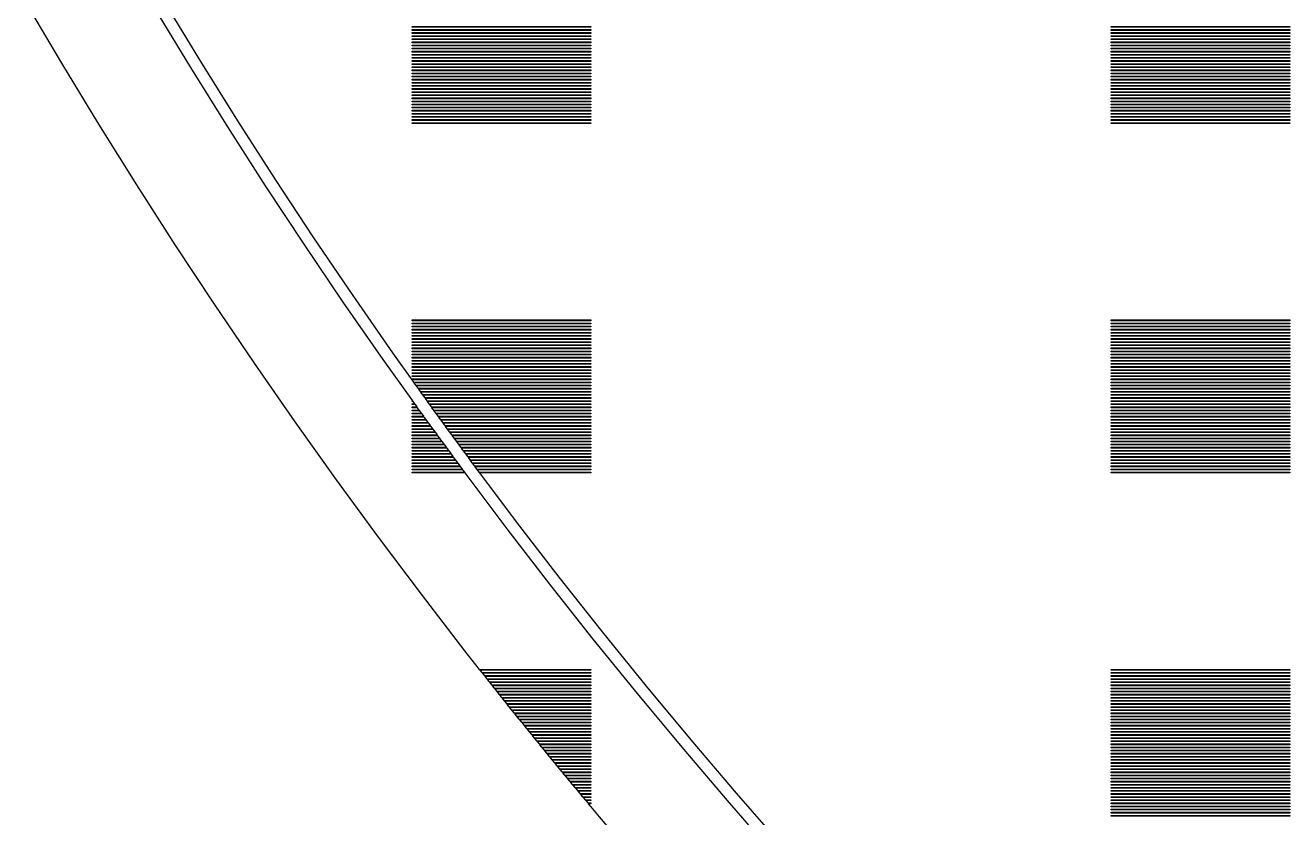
# Model space of a CAD drawing. Extents: x 40 to 187, y -3 to 150.
# Drawn here: x 44.35 to 61, y 24.36 to 34.8 of the extents above; entities that cross this region are included whole.
import ezdxf

# ---------------------------------------------------------------- set-up
doc = ezdxf.new("R2010")
doc.units = 0

msp = doc.modelspace()

# ---------------------------------------------------------------- linework, layer by layer
for p, q in [((44.3469, 35.1065), (44.8246, 34.2983)), ((46.5253, 34.2436), (46.0468, 35.0309)), ((46.1755, 35.108), (46.653, 34.3223)), ((49.4427, 34.7735), (49.4427, 34.7837)), ((49.4427, 34.7837), (51.7947, 34.7837)), ((51.7947, 34.7735), (49.4427, 34.7735)), ((49.4427, 34.7326), (49.4427, 34.7428)), ((49.4427, 34.7428), (51.7947, 34.7428)), ((51.7947, 34.7326), (49.4427, 34.7326)), ((49.4427, 34.6917), (49.4427, 34.7019)), ((49.4427, 34.7019), (51.7947, 34.7019)), ((51.7947, 34.6917), (49.4427, 34.6917)), ((49.4427, 34.6508), (49.4427, 34.661)), ((49.4427, 34.661), (51.7947, 34.661)), ((51.7947, 34.6508), (49.4427, 34.6508)), ((51.7947, 34.7837), (51.7947, 34.7735)), ((51.7947, 34.7428), (51.7947, 34.7326)), ((51.7947, 34.7019), (51.7947, 34.6917)), ((51.7947, 34.661), (51.7947, 34.6508)), ((58.6461, 34.7735), (58.6461, 34.7837)), ((58.6461, 34.7837), (60.9981, 34.7837)), ((60.9981, 34.7735), (58.6461, 34.7735)), ((58.6461, 34.7326), (58.6461, 34.7428)), ((58.6461, 34.7428), (60.9981, 34.7428)), ((60.9981, 34.7326), (58.6461, 34.7326)), ((58.6461, 34.6917), (58.6461, 34.7019)), ((58.6461, 34.7019), (60.9981, 34.7019)), ((60.9981, 34.6917), (58.6461, 34.6917)), ((58.6461, 34.6508), (58.6461, 34.661)), ((58.6461, 34.661), (60.9981, 34.661)), ((60.9981, 34.6508), (58.6461, 34.6508)), ((60.9981, 34.7837), (60.9981, 34.7735)), ((60.9981, 34.7428), (60.9981, 34.7326)), ((60.9981, 34.7019), (60.9981, 34.6917)), ((60.9981, 34.661), (60.9981, 34.6508)), ((49.4427, 34.6099), (49.4427, 34.6201)), ((49.4427, 34.6201), (51.7947, 34.6201)), ((51.7947, 34.6099), (49.4427, 34.6099)), ((49.4427, 34.569), (49.4427, 34.5792)), ((49.4427, 34.5792), (51.7947, 34.5792)), ((51.7947, 34.569), (49.4427, 34.569)), ((49.4427, 34.5281), (49.4427, 34.5383)), ((49.4427, 34.5383), (51.7947, 34.5383)), ((51.7947, 34.5281), (49.4427, 34.5281)), ((49.4427, 34.4872), (49.4427, 34.4974)), ((49.4427, 34.4974), (51.7947, 34.4974)), ((51.7947, 34.4872), (49.4427, 34.4872)), ((51.7947, 34.6201), (51.7947, 34.6099)), ((51.7947, 34.5792), (51.7947, 34.569)), ((51.7947, 34.5383), (51.7947, 34.5281)), ((51.7947, 34.4974), (51.7947, 34.4872)), ((58.6461, 34.6099), (58.6461, 34.6201)), ((58.6461, 34.6201), (60.9981, 34.6201)), ((60.9981, 34.6099), (58.6461, 34.6099)), ((58.6461, 34.569), (58.6461, 34.5792)), ((58.6461, 34.5792), (60.9981, 34.5792)), ((60.9981, 34.569), (58.6461, 34.569)), ((58.6461, 34.5281), (58.6461, 34.5383)), ((58.6461, 34.5383), (60.9981, 34.5383)), ((60.9981, 34.5281), (58.6461, 34.5281)), ((58.6461, 34.4872), (58.6461, 34.4974)), ((58.6461, 34.4974), (60.9981, 34.4974)), ((60.9981, 34.4872), (58.6461, 34.4872)), ((60.9981, 34.6201), (60.9981, 34.6099)), ((60.9981, 34.5792), (60.9981, 34.569)), ((60.9981, 34.5383), (60.9981, 34.5281)), ((60.9981, 34.4974), (60.9981, 34.4872)), ((46.653, 34.3223), (47.1402, 33.5425)), ((49.4427, 34.4463), (49.4427, 34.4565)), ((49.4427, 34.4565), (51.7947, 34.4565)), ((51.7947, 34.4463), (49.4427, 34.4463)), ((49.4427, 34.4054), (49.4427, 34.4156)), ((49.4427, 34.4156), (51.7947, 34.4156)), ((51.7947, 34.4054), (49.4427, 34.4054)), ((49.4427, 34.3645), (49.4427, 34.3747)), ((49.4427, 34.3747), (51.7947, 34.3747)), ((51.7947, 34.3645), (49.4427, 34.3645)), ((49.4427, 34.3236), (49.4427, 34.3338)), ((49.4427, 34.3338), (51.7947, 34.3338)), ((51.7947, 34.3236), (49.4427, 34.3236)), ((51.7947, 34.4565), (51.7947, 34.4463)), ((51.7947, 34.4156), (51.7947, 34.4054)), ((51.7947, 34.3747), (51.7947, 34.3645)), ((51.7947, 34.3338), (51.7947, 34.3236)), ((58.6461, 34.4463), (58.6461, 34.4565)), ((58.6461, 34.4565), (60.9981, 34.4565)), ((60.9981, 34.4463), (58.6461, 34.4463)), ((58.6461, 34.4054), (58.6461, 34.4156)), ((58.6461, 34.4156), (60.9981, 34.4156)), ((60.9981, 34.4054), (58.6461, 34.4054)), ((58.6461, 34.3645), (58.6461, 34.3747)), ((58.6461, 34.3747), (60.9981, 34.3747)), ((60.9981, 34.3645), (58.6461, 34.3645)), ((58.6461, 34.3236), (58.6461, 34.3338)), ((58.6461, 34.3338), (60.9981, 34.3338)), ((60.9981, 34.3236), (58.6461, 34.3236)), ((60.9981, 34.4565), (60.9981, 34.4463)), ((60.9981, 34.4156), (60.9981, 34.4054)), ((60.9981, 34.3747), (60.9981, 34.3645)), ((60.9981, 34.3338), (60.9981, 34.3236)), ((44.8246, 34.2983), (45.3121, 33.4961)), ((47.0134, 33.4622), (46.5253, 34.2436)), ((49.4427, 34.2827), (49.4427, 34.2929)), ((49.4427, 34.2929), (51.7947, 34.2929)), ((51.7947, 34.2827), (49.4427, 34.2827)), ((49.4427, 34.2418), (49.4427, 34.252)), ((49.4427, 34.252), (51.7947, 34.252)), ((51.7947, 34.2418), (49.4427, 34.2418)), ((49.4427, 34.2009), (49.4427, 34.2111)), ((49.4427, 34.2111), (51.7947, 34.2111)), ((51.7947, 34.2009), (49.4427, 34.2009)), ((49.4427, 34.16), (49.4427, 34.1702)), ((49.4427, 34.1702), (51.7947, 34.1702)), ((51.7947, 34.16), (49.4427, 34.16)), ((51.7947, 34.2929), (51.7947, 34.2827)), ((51.7947, 34.252), (51.7947, 34.2418)), ((51.7947, 34.2111), (51.7947, 34.2009)), ((51.7947, 34.1702), (51.7947, 34.16)), ((58.6461, 34.2827), (58.6461, 34.2929)), ((58.6461, 34.2929), (60.9981, 34.2929)), ((60.9981, 34.2827), (58.6461, 34.2827)), ((58.6461, 34.2418), (58.6461, 34.252)), ((58.6461, 34.252), (60.9981, 34.252)), ((60.9981, 34.2418), (58.6461, 34.2418)), ((58.6461, 34.2009), (58.6461, 34.2111)), ((58.6461, 34.2111), (60.9981, 34.2111)), ((60.9981, 34.2009), (58.6461, 34.2009)), ((58.6461, 34.16), (58.6461, 34.1702)), ((58.6461, 34.1702), (60.9981, 34.1702)), ((60.9981, 34.16), (58.6461, 34.16)), ((60.9981, 34.2929), (60.9981, 34.2827)), ((60.9981, 34.252), (60.9981, 34.2418)), ((60.9981, 34.2111), (60.9981, 34.2009)), ((60.9981, 34.1702), (60.9981, 34.16)), ((49.4427, 34.119), (49.4427, 34.1293)), ((49.4427, 34.1293), (51.7947, 34.1293)), ((51.7947, 34.119), (49.4427, 34.119)), ((49.4427, 34.0782), (49.4427, 34.0884)), ((49.4427, 34.0884), (51.7947, 34.0884)), ((51.7947, 34.0782), (49.4427, 34.0782)), ((49.4427, 34.0372), (49.4427, 34.0475)), ((49.4427, 34.0475), (51.7947, 34.0475)), ((51.7947, 34.0372), (49.4427, 34.0372)), ((49.4427, 33.9963), (49.4427, 34.0066)), ((49.4427, 34.0066), (51.7947, 34.0066)), ((51.7947, 33.9963), (49.4427, 33.9963)), ((51.7947, 34.1293), (51.7947, 34.119)), ((51.7947, 34.0884), (51.7947, 34.0782)), ((51.7947, 34.0475), (51.7947, 34.0372)), ((51.7947, 34.0066), (51.7947, 33.9963)), ((58.6461, 34.119), (58.6461, 34.1293)), ((58.6461, 34.1293), (60.9981, 34.1293)), ((60.9981, 34.119), (58.6461, 34.119)), ((58.6461, 34.0782), (58.6461, 34.0884)), ((58.6461, 34.0884), (60.9981, 34.0884)), ((60.9981, 34.0782), (58.6461, 34.0782)), ((58.6461, 34.0372), (58.6461, 34.0475)), ((58.6461, 34.0475), (60.9981, 34.0475)), ((60.9981, 34.0372), (58.6461, 34.0372)), ((58.6461, 33.9963), (58.6461, 34.0066)), ((58.6461, 34.0066), (60.9981, 34.0066)), ((60.9981, 33.9963), (58.6461, 33.9963)), ((60.9981, 34.1293), (60.9981, 34.119)), ((60.9981, 34.0884), (60.9981, 34.0782)), ((60.9981, 34.0475), (60.9981, 34.0372)), ((60.9981, 34.0066), (60.9981, 33.9963)), ((49.4427, 33.9554), (49.4427, 33.9657)), ((49.4427, 33.9657), (51.7947, 33.9657)), ((51.7947, 33.9554), (49.4427, 33.9554)), ((49.4427, 33.9145), (49.4427, 33.9247)), ((49.4427, 33.9247), (51.7947, 33.9247)), ((51.7947, 33.9145), (49.4427, 33.9145)), ((49.4427, 33.8736), (49.4427, 33.8839)), ((49.4427, 33.8839), (51.7947, 33.8839)), ((51.7947, 33.8736), (49.4427, 33.8736)), ((49.4427, 33.8327), (49.4427, 33.8429)), ((49.4427, 33.8429), (51.7947, 33.8429)), ((51.7947, 33.8327), (49.4427, 33.8327)), ((49.4427, 33.7918), (49.4427, 33.802)), ((49.4427, 33.802), (51.7947, 33.802)), ((51.7947, 33.9657), (51.7947, 33.9554)), ((51.7947, 33.9247), (51.7947, 33.9145)), ((51.7947, 33.8839), (51.7947, 33.8736)), ((51.7947, 33.8429), (51.7947, 33.8327)), ((51.7947, 33.802), (51.7947, 33.7918)), ((58.6461, 33.9554), (58.6461, 33.9657)), ((58.6461, 33.9657), (60.9981, 33.9657)), ((60.9981, 33.9554), (58.6461, 33.9554)), ((58.6461, 33.9145), (58.6461, 33.9247)), ((58.6461, 33.9247), (60.9981, 33.9247)), ((60.9981, 33.9145), (58.6461, 33.9145)), ((58.6461, 33.8736), (58.6461, 33.8839)), ((58.6461, 33.8839), (60.9981, 33.8839)), ((60.9981, 33.8736), (58.6461, 33.8736)), ((58.6461, 33.8327), (58.6461, 33.8429)), ((58.6461, 33.8429), (60.9981, 33.8429)), ((60.9981, 33.8327), (58.6461, 33.8327)), ((58.6461, 33.7918), (58.6461, 33.802)), ((58.6461, 33.802), (60.9981, 33.802)), ((60.9981, 33.9657), (60.9981, 33.9554)), ((60.9981, 33.9247), (60.9981, 33.9145)), ((60.9981, 33.8839), (60.9981, 33.8736)), ((60.9981, 33.8429), (60.9981, 33.8327)), ((60.9981, 33.802), (60.9981, 33.7918)), ((51.7947, 33.7918), (49.4427, 33.7918)), ((49.4427, 33.7509), (49.4427, 33.7611)), ((49.4427, 33.7611), (51.7947, 33.7611)), ((51.7947, 33.7509), (49.4427, 33.7509)), ((49.4427, 33.71), (49.4427, 33.7202)), ((49.4427, 33.7202), (51.7947, 33.7202)), ((51.7947, 33.71), (49.4427, 33.71)), ((49.4427, 33.6691), (49.4427, 33.6793)), ((49.4427, 33.6793), (51.7947, 33.6793)), ((51.7947, 33.6691), (49.4427, 33.6691)), ((49.4427, 33.6282), (49.4427, 33.6384)), ((49.4427, 33.6384), (51.7947, 33.6384)), ((51.7947, 33.7611), (51.7947, 33.7509)), ((51.7947, 33.7202), (51.7947, 33.71)), ((51.7947, 33.6793), (51.7947, 33.6691)), ((51.7947, 33.6384), (51.7947, 33.6282)), ((60.9981, 33.7918), (58.6461, 33.7918)), ((58.6461, 33.7509), (58.6461, 33.7611)), ((58.6461, 33.7611), (60.9981, 33.7611)), ((60.9981, 33.7509), (58.6461, 33.7509)), ((58.6461, 33.71), (58.6461, 33.7202)), ((58.6461, 33.7202), (60.9981, 33.7202)), ((60.9981, 33.71), (58.6461, 33.71)), ((58.6461, 33.6691), (58.6461, 33.6793)), ((58.6461, 33.6793), (60.9981, 33.6793)), ((60.9981, 33.6691), (58.6461, 33.6691)), ((58.6461, 33.6282), (58.6461, 33.6384)), ((58.6461, 33.6384), (60.9981, 33.6384)), ((60.9981, 33.7611), (60.9981, 33.7509)), ((60.9981, 33.7202), (60.9981, 33.71)), ((60.9981, 33.6793), (60.9981, 33.6691)), ((60.9981, 33.6384), (60.9981, 33.6282)), ((45.3121, 33.4961), (45.8095, 32.6999)), ((47.1402, 33.5425), (47.6368, 32.7687)), ((51.7947, 33.6282), (49.4427, 33.6282)), ((49.4427, 33.5873), (49.4427, 33.5975)), ((49.4427, 33.5975), (51.7947, 33.5975)), ((51.7947, 33.5873), (49.4427, 33.5873)), ((49.4427, 33.5464), (49.4427, 33.5566)), ((49.4427, 33.5566), (51.7947, 33.5566)), ((51.7947, 33.5464), (49.4427, 33.5464)), ((49.4427, 33.5055), (49.4427, 33.5157)), ((49.4427, 33.5157), (51.7947, 33.5157)), ((51.7947, 33.5055), (49.4427, 33.5055)), ((51.7947, 33.5975), (51.7947, 33.5873)), ((51.7947, 33.5566), (51.7947, 33.5464)), ((51.7947, 33.5157), (51.7947, 33.5055)), ((60.9981, 33.6282), (58.6461, 33.6282)), ((58.6461, 33.5873), (58.6461, 33.5975)), ((58.6461, 33.5975), (60.9981, 33.5975)), ((60.9981, 33.5873), (58.6461, 33.5873)), ((58.6461, 33.5464), (58.6461, 33.5566)), ((58.6461, 33.5566), (60.9981, 33.5566)), ((60.9981, 33.5464), (58.6461, 33.5464)), ((58.6461, 33.5055), (58.6461, 33.5157)), ((58.6461, 33.5157), (60.9981, 33.5157)), ((60.9981, 33.5055), (58.6461, 33.5055)), ((60.9981, 33.5975), (60.9981, 33.5873)), ((60.9981, 33.5566), (60.9981, 33.5464)), ((60.9981, 33.5157), (60.9981, 33.5055)), ((47.5111, 32.6869), (47.0134, 33.4622)), ((45.8095, 32.6999), (46.3166, 31.9098)), ((48.0182, 31.9178), (47.5111, 32.6869)), ((47.6368, 32.7687), (48.1429, 32.0011)), ((48.1429, 32.0011), (48.6584, 31.2397)), ((46.3166, 31.9098), (46.8334, 31.1261)), ((48.5348, 31.1549), (48.0182, 31.9178)), ((49.0606, 30.3984), (48.5348, 31.1549)), ((48.6584, 31.2397), (49.1833, 30.4848)), ((46.8334, 31.1261), (47.3597, 30.3487)), ((49.4427, 30.9081), (49.4427, 30.9183)), ((49.4427, 30.9183), (51.7947, 30.9183)), ((51.7947, 30.9081), (49.4427, 30.9081)), ((49.4427, 30.8672), (49.4427, 30.8774)), ((49.4427, 30.8774), (51.7947, 30.8774)), ((51.7947, 30.8672), (49.4427, 30.8672)), ((49.4427, 30.8263), (49.4427, 30.8365)), ((49.4427, 30.8365), (51.7947, 30.8365)), ((51.7947, 30.8263), (49.4427, 30.8263)), ((51.7947, 30.9183), (51.7947, 30.9081)), ((51.7947, 30.8774), (51.7947, 30.8672)), ((51.7947, 30.8365), (51.7947, 30.8263)), ((58.6461, 30.9081), (58.6461, 30.9183)), ((58.6461, 30.9183), (60.9981, 30.9183)), ((60.9981, 30.9081), (58.6461, 30.9081)), ((58.6461, 30.8672), (58.6461, 30.8774)), ((58.6461, 30.8774), (60.9981, 30.8774)), ((60.9981, 30.8672), (58.6461, 30.8672)), ((58.6461, 30.8263), (58.6461, 30.8365)), ((58.6461, 30.8365), (60.9981, 30.8365)), ((60.9981, 30.8263), (58.6461, 30.8263)), ((60.9981, 30.9183), (60.9981, 30.9081)), ((60.9981, 30.8774), (60.9981, 30.8672)), ((60.9981, 30.8365), (60.9981, 30.8263)), ((49.4427, 30.7854), (49.4427, 30.7956)), ((49.4427, 30.7956), (51.7947, 30.7956)), ((51.7947, 30.7854), (49.4427, 30.7854)), ((49.4427, 30.7444), (49.4427, 30.7547)), ((49.4427, 30.7547), (51.7947, 30.7547)), ((51.7947, 30.7444), (49.4427, 30.7444)), ((49.4427, 30.7036), (49.4427, 30.7138)), ((49.4427, 30.7138), (51.7947, 30.7138)), ((51.7947, 30.7036), (49.4427, 30.7036)), ((49.4427, 30.6626), (49.4427, 30.6729)), ((49.4427, 30.6729), (51.7947, 30.6729)), ((51.7947, 30.6626), (49.4427, 30.6626)), ((51.7947, 30.7956), (51.7947, 30.7854)), ((51.7947, 30.7547), (51.7947, 30.7444)), ((51.7947, 30.7138), (51.7947, 30.7036)), ((51.7947, 30.6729), (51.7947, 30.6626)), ((58.6461, 30.7854), (58.6461, 30.7956)), ((58.6461, 30.7956), (60.9981, 30.7956)), ((60.9981, 30.7854), (58.6461, 30.7854)), ((58.6461, 30.7444), (58.6461, 30.7547)), ((58.6461, 30.7547), (60.9981, 30.7547)), ((60.9981, 30.7444), (58.6461, 30.7444)), ((58.6461, 30.7036), (58.6461, 30.7138)), ((58.6461, 30.7138), (60.9981, 30.7138)), ((60.9981, 30.7036), (58.6461, 30.7036)), ((58.6461, 30.6626), (58.6461, 30.6729)), ((58.6461, 30.6729), (60.9981, 30.6729)), ((60.9981, 30.6626), (58.6461, 30.6626)), ((60.9981, 30.7956), (60.9981, 30.7854)), ((60.9981, 30.7547), (60.9981, 30.7444)), ((60.9981, 30.7138), (60.9981, 30.7036)), ((60.9981, 30.6729), (60.9981, 30.6626)), ((49.1833, 30.4848), (49.4576, 30.1002)), ((49.4427, 30.6217), (49.4427, 30.632)), ((49.4427, 30.632), (51.7947, 30.632)), ((51.7947, 30.6217), (49.4427, 30.6217)), ((49.4427, 30.5808), (49.4427, 30.5911)), ((49.4427, 30.5911), (51.7947, 30.5911)), ((51.7947, 30.5808), (49.4427, 30.5808)), ((49.4427, 30.5399), (49.4427, 30.5502)), ((49.4427, 30.5502), (51.7947, 30.5502)), ((51.7947, 30.5399), (49.4427, 30.5399)), ((49.4427, 30.499), (49.4427, 30.5093)), ((49.4427, 30.5093), (51.7947, 30.5093)), ((51.7947, 30.499), (49.4427, 30.499)), ((51.7947, 30.632), (51.7947, 30.6217)), ((51.7947, 30.5911), (51.7947, 30.5808)), ((51.7947, 30.5502), (51.7947, 30.5399)), ((51.7947, 30.5093), (51.7947, 30.499)), ((58.6461, 30.6217), (58.6461, 30.632)), ((58.6461, 30.632), (60.9981, 30.632)), ((60.9981, 30.6217), (58.6461, 30.6217)), ((58.6461, 30.5808), (58.6461, 30.5911)), ((58.6461, 30.5911), (60.9981, 30.5911)), ((60.9981, 30.5808), (58.6461, 30.5808)), ((58.6461, 30.5399), (58.6461, 30.5502)), ((58.6461, 30.5502), (60.9981, 30.5502)), ((60.9981, 30.5399), (58.6461, 30.5399)), ((58.6461, 30.499), (58.6461, 30.5093)), ((58.6461, 30.5093), (60.9981, 30.5093)), ((60.9981, 30.499), (58.6461, 30.499)), ((60.9981, 30.632), (60.9981, 30.6217)), ((60.9981, 30.5911), (60.9981, 30.5808)), ((60.9981, 30.5502), (60.9981, 30.5399)), ((60.9981, 30.5093), (60.9981, 30.499)), ((47.3597, 30.3487), (47.8956, 29.5779)), ((49.4485, 29.8548), (49.0606, 30.3984)), ((49.4427, 30.4581), (49.4427, 30.4684)), ((49.4427, 30.4684), (51.7947, 30.4684)), ((51.7947, 30.4581), (49.4427, 30.4581)), ((49.4427, 30.4172), (49.4427, 30.4274)), ((49.4427, 30.4274), (51.7947, 30.4274)), ((51.7947, 30.4172), (49.4427, 30.4172)), ((49.4427, 30.3763), (49.4427, 30.3866)), ((49.4427, 30.3866), (51.7947, 30.3866)), ((51.7947, 30.3763), (49.4427, 30.3763)), ((49.4427, 30.3354), (49.4427, 30.3456)), ((49.4427, 30.3456), (51.7947, 30.3456)), ((51.7947, 30.3354), (49.4427, 30.3354)), ((51.7947, 30.4684), (51.7947, 30.4581)), ((51.7947, 30.4274), (51.7947, 30.4172)), ((51.7947, 30.3866), (51.7947, 30.3763)), ((51.7947, 30.3456), (51.7947, 30.3354)), ((58.6461, 30.4581), (58.6461, 30.4684)), ((58.6461, 30.4684), (60.9981, 30.4684)), ((60.9981, 30.4581), (58.6461, 30.4581)), ((58.6461, 30.4172), (58.6461, 30.4274)), ((58.6461, 30.4274), (60.9981, 30.4274)), ((60.9981, 30.4172), (58.6461, 30.4172)), ((58.6461, 30.3763), (58.6461, 30.3866)), ((58.6461, 30.3866), (60.9981, 30.3866)), ((60.9981, 30.3763), (58.6461, 30.3763)), ((58.6461, 30.3354), (58.6461, 30.3456)), ((58.6461, 30.3456), (60.9981, 30.3456)), ((60.9981, 30.3354), (58.6461, 30.3354)), ((60.9981, 30.4684), (60.9981, 30.4581)), ((60.9981, 30.4274), (60.9981, 30.4172)), ((60.9981, 30.3866), (60.9981, 30.3763)), ((60.9981, 30.3456), (60.9981, 30.3354)), ((49.4427, 30.2945), (49.4427, 30.3047)), ((49.4427, 30.3047), (51.7947, 30.3047)), ((51.7947, 30.2945), (49.4427, 30.2945)), ((49.4427, 30.2536), (49.4427, 30.2638)), ((49.4427, 30.2638), (51.7947, 30.2638)), ((51.7947, 30.2536), (49.4427, 30.2536)), ((49.4427, 30.2127), (49.4427, 30.2229)), ((49.4427, 30.2229), (51.7947, 30.2229)), ((51.7947, 30.2127), (49.4427, 30.2127)), ((49.4427, 30.1718), (49.4427, 30.182)), ((49.4427, 30.182), (51.7947, 30.182)), ((51.7947, 30.1718), (49.4427, 30.1718)), ((49.4427, 30.1309), (49.4427, 30.1411)), ((49.4427, 30.1411), (51.7947, 30.1411)), ((51.7947, 30.3047), (51.7947, 30.2945)), ((51.7947, 30.2638), (51.7947, 30.2536)), ((51.7947, 30.2229), (51.7947, 30.2127)), ((51.7947, 30.182), (51.7947, 30.1718)), ((51.7947, 30.1411), (51.7947, 30.1309)), ((58.6461, 30.2945), (58.6461, 30.3047)), ((58.6461, 30.3047), (60.9981, 30.3047)), ((60.9981, 30.2945), (58.6461, 30.2945)), ((58.6461, 30.2536), (58.6461, 30.2638)), ((58.6461, 30.2638), (60.9981, 30.2638)), ((60.9981, 30.2536), (58.6461, 30.2536)), ((58.6461, 30.2127), (58.6461, 30.2229)), ((58.6461, 30.2229), (60.9981, 30.2229)), ((60.9981, 30.2127), (58.6461, 30.2127)), ((58.6461, 30.1718), (58.6461, 30.182)), ((58.6461, 30.182), (60.9981, 30.182)), ((60.9981, 30.1718), (58.6461, 30.1718)), ((58.6461, 30.1309), (58.6461, 30.1411)), ((58.6461, 30.1411), (60.9981, 30.1411)), ((60.9981, 30.3047), (60.9981, 30.2945)), ((60.9981, 30.2638), (60.9981, 30.2536)), ((60.9981, 30.2229), (60.9981, 30.2127)), ((60.9981, 30.182), (60.9981, 30.1718)), ((60.9981, 30.1411), (60.9981, 30.1309)), ((51.7947, 30.1309), (49.4427, 30.1309)), ((49.4576, 30.1002), (51.7947, 30.1002)), ((51.7947, 30.09), (49.465, 30.09)), ((49.465, 30.09), (49.4868, 30.0593)), ((49.4868, 30.0593), (51.7947, 30.0593)), ((51.7947, 30.0491), (49.4941, 30.0491)), ((49.4941, 30.0491), (49.516, 30.0184)), ((49.516, 30.0184), (51.7947, 30.0184)), ((51.7947, 30.0082), (49.5233, 30.0082)), ((49.5233, 30.0082), (49.5452, 29.9775)), ((49.5452, 29.9775), (51.7947, 29.9775)), ((51.7947, 30.1002), (51.7947, 30.09)), ((51.7947, 30.0593), (51.7947, 30.0491)), ((51.7947, 30.0184), (51.7947, 30.0082)), ((51.7947, 29.9775), (51.7947, 29.9673)), ((60.9981, 30.1309), (58.6461, 30.1309)), ((58.6461, 30.09), (58.6461, 30.1002)), ((58.6461, 30.1002), (60.9981, 30.1002)), ((60.9981, 30.09), (58.6461, 30.09)), ((58.6461, 30.0491), (58.6461, 30.0593)), ((58.6461, 30.0593), (60.9981, 30.0593)), ((60.9981, 30.0491), (58.6461, 30.0491)), ((58.6461, 30.0082), (58.6461, 30.0184)), ((58.6461, 30.0184), (60.9981, 30.0184)), ((60.9981, 30.0082), (58.6461, 30.0082)), ((58.6461, 29.9673), (58.6461, 29.9775)), ((58.6461, 29.9775), (60.9981, 29.9775)), ((60.9981, 30.1002), (60.9981, 30.09)), ((60.9981, 30.0593), (60.9981, 30.0491)), ((60.9981, 30.0184), (60.9981, 30.0082)), ((60.9981, 29.9775), (60.9981, 29.9673)), ((49.4427, 29.8446), (49.4427, 29.8548)), ((49.4427, 29.8548), (49.4485, 29.8548)), ((49.4558, 29.8446), (49.4427, 29.8446)), ((49.4427, 29.8037), (49.4427, 29.8139)), ((49.4427, 29.8139), (49.4777, 29.8139)), ((49.4777, 29.8139), (49.4558, 29.8446)), ((51.7947, 29.9673), (49.5525, 29.9673)), ((49.5525, 29.9673), (49.5744, 29.9366)), ((49.5744, 29.9366), (51.7947, 29.9366)), ((51.7947, 29.9264), (49.5817, 29.9264)), ((49.5817, 29.9264), (49.6036, 29.8957)), ((49.6036, 29.8957), (51.7947, 29.8957)), ((51.7947, 29.8855), (49.6109, 29.8855)), ((49.6109, 29.8855), (49.6327, 29.8548)), ((49.6327, 29.8548), (51.7947, 29.8548)), ((51.7947, 29.8446), (49.64, 29.8446)), ((49.64, 29.8446), (49.6619, 29.8139)), ((49.6619, 29.8139), (51.7947, 29.8139)), ((51.7947, 29.9366), (51.7947, 29.9264)), ((51.7947, 29.8957), (51.7947, 29.8855)), ((51.7947, 29.8548), (51.7947, 29.8446)), ((51.7947, 29.8139), (51.7947, 29.8037)), ((60.9981, 29.9673), (58.6461, 29.9673)), ((58.6461, 29.9264), (58.6461, 29.9366)), ((58.6461, 29.9366), (60.9981, 29.9366)), ((60.9981, 29.9264), (58.6461, 29.9264)), ((58.6461, 29.8855), (58.6461, 29.8957)), ((58.6461, 29.8957), (60.9981, 29.8957)), ((60.9981, 29.8855), (58.6461, 29.8855)), ((58.6461, 29.8446), (58.6461, 29.8548)), ((58.6461, 29.8548), (60.9981, 29.8548)), ((60.9981, 29.8446), (58.6461, 29.8446)), ((58.6461, 29.8037), (58.6461, 29.8139)), ((58.6461, 29.8139), (60.9981, 29.8139)), ((60.9981, 29.9366), (60.9981, 29.9264)), ((60.9981, 29.8957), (60.9981, 29.8855)), ((60.9981, 29.8548), (60.9981, 29.8446)), ((60.9981, 29.8139), (60.9981, 29.8037)), ((49.485, 29.8037), (49.4427, 29.8037)), ((49.4427, 29.7628), (49.4427, 29.773)), ((49.4427, 29.773), (49.5069, 29.773)), ((49.5141, 29.7628), (49.4427, 29.7628)), ((49.4427, 29.7219), (49.4427, 29.7321)), ((49.4427, 29.7321), (49.536, 29.7321)), ((49.5433, 29.7219), (49.4427, 29.7219)), ((49.4427, 29.681), (49.4427, 29.6912)), ((49.4427, 29.6912), (49.5652, 29.6912)), ((49.5725, 29.681), (49.4427, 29.681)), ((49.4427, 29.6401), (49.4427, 29.6503)), ((49.4427, 29.6503), (49.5944, 29.6503)), ((49.6019, 29.6401), (49.4427, 29.6401)), ((49.5069, 29.773), (49.485, 29.8037)), ((49.536, 29.7321), (49.5141, 29.7628)), ((49.5652, 29.6912), (49.5433, 29.7219)), ((49.5944, 29.6503), (49.5725, 29.681)), ((49.6243, 29.6094), (49.6019, 29.6401)), ((51.7947, 29.8037), (49.6692, 29.8037)), ((49.6692, 29.8037), (49.6911, 29.773)), ((49.6911, 29.773), (51.7947, 29.773)), ((51.7947, 29.7628), (49.6984, 29.7628)), ((49.6984, 29.7628), (49.7173, 29.7363)), ((49.7173, 29.7363), (49.7204, 29.7321)), ((49.7204, 29.7321), (51.7947, 29.7321)), ((51.7947, 29.7219), (49.7279, 29.7219)), ((49.7279, 29.7219), (49.7503, 29.6912)), ((49.7503, 29.6912), (51.7947, 29.6912)), ((51.7947, 29.681), (49.7578, 29.681)), ((49.7578, 29.681), (49.7803, 29.6503)), ((49.7803, 29.6503), (51.7947, 29.6503)), ((51.7947, 29.6401), (49.7878, 29.6401)), ((49.7878, 29.6401), (49.8102, 29.6094)), ((51.7947, 29.773), (51.7947, 29.7628)), ((51.7947, 29.7321), (51.7947, 29.7219)), ((51.7947, 29.6912), (51.7947, 29.681)), ((51.7947, 29.6503), (51.7947, 29.6401)), ((60.9981, 29.8037), (58.6461, 29.8037)), ((58.6461, 29.7628), (58.6461, 29.773)), ((58.6461, 29.773), (60.9981, 29.773)), ((60.9981, 29.7628), (58.6461, 29.7628)), ((58.6461, 29.7219), (58.6461, 29.7321)), ((58.6461, 29.7321), (60.9981, 29.7321)), ((60.9981, 29.7219), (58.6461, 29.7219)), ((58.6461, 29.681), (58.6461, 29.6912)), ((58.6461, 29.6912), (60.9981, 29.6912)), ((60.9981, 29.681), (58.6461, 29.681)), ((58.6461, 29.6401), (58.6461, 29.6503)), ((58.6461, 29.6503), (60.9981, 29.6503)), ((60.9981, 29.6401), (58.6461, 29.6401)), ((60.9981, 29.773), (60.9981, 29.7628)), ((60.9981, 29.7321), (60.9981, 29.7219)), ((60.9981, 29.6912), (60.9981, 29.681)), ((60.9981, 29.6503), (60.9981, 29.6401)), ((47.8956, 29.5779), (48.4408, 28.8137)), ((49.4427, 29.5992), (49.4427, 29.6094)), ((49.4427, 29.6094), (49.6243, 29.6094)), ((49.6318, 29.5992), (49.4427, 29.5992)), ((49.4427, 29.5583), (49.4427, 29.5685)), ((49.4427, 29.5685), (49.6543, 29.5685)), ((49.6617, 29.5583), (49.4427, 29.5583)), ((49.4427, 29.5173), (49.4427, 29.5276)), ((49.4427, 29.5276), (49.6842, 29.5276)), ((49.6917, 29.5173), (49.4427, 29.5173)), ((49.4427, 29.4765), (49.4427, 29.4867)), ((49.4427, 29.4867), (49.7142, 29.4867)), ((49.7216, 29.4765), (49.4427, 29.4765)), ((49.6543, 29.5685), (49.6318, 29.5992)), ((49.6842, 29.5276), (49.6617, 29.5583)), ((49.7142, 29.4867), (49.6917, 29.5173)), ((49.7441, 29.4458), (49.7216, 29.4765)), ((49.8102, 29.6094), (51.7947, 29.6094)), ((51.7947, 29.5992), (49.8177, 29.5992)), ((49.8177, 29.5992), (49.8402, 29.5685)), ((49.8402, 29.5685), (51.7947, 29.5685)), ((51.7947, 29.5583), (49.8477, 29.5583)), ((49.8477, 29.5583), (49.8701, 29.5276)), ((49.8701, 29.5276), (51.7947, 29.5276)), ((51.7947, 29.5173), (49.8776, 29.5173)), ((49.8776, 29.5173), (49.9001, 29.4867)), ((49.9001, 29.4867), (51.7947, 29.4867)), ((51.7947, 29.4765), (49.9075, 29.4765)), ((49.9075, 29.4765), (49.93, 29.4458)), ((51.7947, 29.6094), (51.7947, 29.5992)), ((51.7947, 29.5685), (51.7947, 29.5583)), ((51.7947, 29.5276), (51.7947, 29.5173)), ((51.7947, 29.4867), (51.7947, 29.4765)), ((58.6461, 29.5992), (58.6461, 29.6094)), ((58.6461, 29.6094), (60.9981, 29.6094)), ((60.9981, 29.5992), (58.6461, 29.5992)), ((58.6461, 29.5583), (58.6461, 29.5685)), ((58.6461, 29.5685), (60.9981, 29.5685)), ((60.9981, 29.5583), (58.6461, 29.5583)), ((58.6461, 29.5173), (58.6461, 29.5276)), ((58.6461, 29.5276), (60.9981, 29.5276)), ((60.9981, 29.5173), (58.6461, 29.5173)), ((58.6461, 29.4765), (58.6461, 29.4867)), ((58.6461, 29.4867), (60.9981, 29.4867)), ((60.9981, 29.4765), (58.6461, 29.4765)), ((60.9981, 29.6094), (60.9981, 29.5992)), ((60.9981, 29.5685), (60.9981, 29.5583)), ((60.9981, 29.5276), (60.9981, 29.5173)), ((60.9981, 29.4867), (60.9981, 29.4765)), ((49.4427, 29.4355), (49.4427, 29.4458)), ((49.4427, 29.4458), (49.7441, 29.4458)), ((49.7516, 29.4355), (49.4427, 29.4355)), ((49.4427, 29.3946), (49.4427, 29.4049)), ((49.4427, 29.4049), (49.7741, 29.4049)), ((49.7816, 29.3946), (49.4427, 29.3946)), ((49.4427, 29.3537), (49.4427, 29.364)), ((49.4427, 29.364), (49.804, 29.364)), ((49.8115, 29.3537), (49.4427, 29.3537)), ((49.4427, 29.3128), (49.4427, 29.323)), ((49.4427, 29.323), (49.834, 29.323)), ((49.8414, 29.3128), (49.4427, 29.3128)), ((49.7741, 29.4049), (49.7516, 29.4355)), ((49.804, 29.364), (49.7816, 29.3946)), ((49.834, 29.323), (49.8115, 29.3537)), ((49.8639, 29.2822), (49.8414, 29.3128)), ((49.93, 29.4458), (51.7947, 29.4458)), ((51.7947, 29.4355), (49.9375, 29.4355)), ((49.9375, 29.4355), (49.96, 29.4049)), ((49.96, 29.4049), (51.7947, 29.4049)), ((51.7947, 29.3946), (49.9675, 29.3946)), ((49.9675, 29.3946), (49.9899, 29.364)), ((49.9899, 29.364), (51.7947, 29.364)), ((51.7947, 29.3537), (49.9974, 29.3537)), ((49.9974, 29.3537), (50.0199, 29.323)), ((50.0199, 29.323), (51.7947, 29.323)), ((51.7947, 29.3128), (50.0274, 29.3128)), ((50.0274, 29.3128), (50.0498, 29.2822)), ((51.7947, 29.4458), (51.7947, 29.4355)), ((51.7947, 29.4049), (51.7947, 29.3946)), ((51.7947, 29.364), (51.7947, 29.3537)), ((51.7947, 29.323), (51.7947, 29.3128)), ((58.6461, 29.4355), (58.6461, 29.4458)), ((58.6461, 29.4458), (60.9981, 29.4458)), ((60.9981, 29.4355), (58.6461, 29.4355)), ((58.6461, 29.3946), (58.6461, 29.4049)), ((58.6461, 29.4049), (60.9981, 29.4049)), ((60.9981, 29.3946), (58.6461, 29.3946)), ((58.6461, 29.3537), (58.6461, 29.364)), ((58.6461, 29.364), (60.9981, 29.364)), ((60.9981, 29.3537), (58.6461, 29.3537)), ((58.6461, 29.3128), (58.6461, 29.323)), ((58.6461, 29.323), (60.9981, 29.323)), ((60.9981, 29.3128), (58.6461, 29.3128)), ((60.9981, 29.4458), (60.9981, 29.4355)), ((60.9981, 29.4049), (60.9981, 29.3946)), ((60.9981, 29.364), (60.9981, 29.3537)), ((60.9981, 29.323), (60.9981, 29.3128)), ((49.4427, 29.2719), (49.4427, 29.2822)), ((49.4427, 29.2822), (49.8639, 29.2822)), ((49.8714, 29.2719), (49.4427, 29.2719)), ((49.4427, 29.231), (49.4427, 29.2412)), ((49.4427, 29.2412), (49.8939, 29.2412)), ((49.9014, 29.231), (49.4427, 29.231)), ((49.4427, 29.1901), (49.4427, 29.2003)), ((49.4427, 29.2003), (49.9238, 29.2003)), ((49.9313, 29.1901), (49.4427, 29.1901)), ((49.4427, 29.1492), (49.4427, 29.1594)), ((49.4427, 29.1594), (49.9538, 29.1594)), ((49.9612, 29.1492), (49.4427, 29.1492)), ((49.8939, 29.2412), (49.8714, 29.2719)), ((49.9238, 29.2003), (49.9014, 29.231)), ((49.9538, 29.1594), (49.9313, 29.1901)), ((49.9837, 29.1185), (49.9612, 29.1492)), ((50.0498, 29.2822), (51.7947, 29.2822)), ((51.7947, 29.2719), (50.0573, 29.2719)), ((50.0573, 29.2719), (50.0798, 29.2412)), ((50.0798, 29.2412), (51.7947, 29.2412)), ((51.7947, 29.231), (50.0873, 29.231)), ((50.0873, 29.231), (50.1097, 29.2003)), ((50.1097, 29.2003), (51.7947, 29.2003)), ((51.7947, 29.1901), (50.1172, 29.1901)), ((50.1172, 29.1901), (50.1397, 29.1594)), ((50.1397, 29.1594), (51.7947, 29.1594)), ((51.7947, 29.1492), (50.1472, 29.1492)), ((50.1472, 29.1492), (50.1696, 29.1185)), ((51.7947, 29.2822), (51.7947, 29.2719)), ((51.7947, 29.2412), (51.7947, 29.231)), ((51.7947, 29.2003), (51.7947, 29.1901)), ((51.7947, 29.1594), (51.7947, 29.1492)), ((58.6461, 29.2719), (58.6461, 29.2822)), ((58.6461, 29.2822), (60.9981, 29.2822)), ((60.9981, 29.2719), (58.6461, 29.2719)), ((58.6461, 29.231), (58.6461, 29.2412)), ((58.6461, 29.2412), (60.9981, 29.2412)), ((60.9981, 29.231), (58.6461, 29.231)), ((58.6461, 29.1901), (58.6461, 29.2003)), ((58.6461, 29.2003), (60.9981, 29.2003)), ((60.9981, 29.1901), (58.6461, 29.1901)), ((58.6461, 29.1492), (58.6461, 29.1594)), ((58.6461, 29.1594), (60.9981, 29.1594)), ((60.9981, 29.1492), (58.6461, 29.1492)), ((60.9981, 29.2822), (60.9981, 29.2719)), ((60.9981, 29.2412), (60.9981, 29.231)), ((60.9981, 29.2003), (60.9981, 29.1901)), ((60.9981, 29.1594), (60.9981, 29.1492)), ((49.4427, 29.1083), (49.4427, 29.1185)), ((49.4427, 29.1185), (49.9837, 29.1185)), ((49.9912, 29.1083), (49.4427, 29.1083)), ((49.4427, 29.0674), (49.4427, 29.0776)), ((49.4427, 29.0776), (50.0137, 29.0776)), ((50.0211, 29.0674), (49.4427, 29.0674)), ((49.4427, 29.0265), (49.4427, 29.0367)), ((49.4427, 29.0367), (50.0436, 29.0367)), ((50.0511, 29.0265), (49.4427, 29.0265)), ((49.4427, 28.9856), (49.4427, 28.9958)), ((49.4427, 28.9958), (50.0736, 28.9958)), ((50.081, 28.9856), (49.4427, 28.9856)), ((50.0137, 29.0776), (49.9912, 29.1083)), ((50.0436, 29.0367), (50.0211, 29.0674)), ((50.0736, 28.9958), (50.0511, 29.0265)), ((50.1035, 28.9549), (50.081, 28.9856)), ((50.1696, 29.1185), (51.7947, 29.1185)), ((51.7947, 29.1083), (50.1771, 29.1083)), ((50.1771, 29.1083), (50.1996, 29.0776)), ((50.1996, 29.0776), (51.7947, 29.0776)), ((51.7947, 29.0674), (50.2071, 29.0674)), ((50.2071, 29.0674), (50.2295, 29.0367)), ((50.2295, 29.0367), (51.7947, 29.0367)), ((51.7947, 29.0265), (50.237, 29.0265)), ((50.237, 29.0265), (50.2595, 28.9958)), ((50.2595, 28.9958), (51.7947, 28.9958)), ((51.7947, 28.9856), (50.2671, 28.9856)), ((50.2671, 28.9856), (50.2902, 28.9549)), ((51.7947, 29.1185), (51.7947, 29.1083)), ((51.7947, 29.0776), (51.7947, 29.0674)), ((51.7947, 29.0367), (51.7947, 29.0265)), ((51.7947, 28.9958), (51.7947, 28.9856)), ((58.6461, 29.1083), (58.6461, 29.1185)), ((58.6461, 29.1185), (60.9981, 29.1185)), ((60.9981, 29.1083), (58.6461, 29.1083)), ((58.6461, 29.0674), (58.6461, 29.0776)), ((58.6461, 29.0776), (60.9981, 29.0776)), ((60.9981, 29.0674), (58.6461, 29.0674)), ((58.6461, 29.0265), (58.6461, 29.0367)), ((58.6461, 29.0367), (60.9981, 29.0367)), ((60.9981, 29.0265), (58.6461, 29.0265)), ((58.6461, 28.9856), (58.6461, 28.9958)), ((58.6461, 28.9958), (60.9981, 28.9958)), ((60.9981, 28.9856), (58.6461, 28.9856)), ((60.9981, 29.1185), (60.9981, 29.1083)), ((60.9981, 29.0776), (60.9981, 29.0674)), ((60.9981, 29.0367), (60.9981, 29.0265)), ((60.9981, 28.9958), (60.9981, 28.9856)), ((48.4408, 28.8137), (48.9954, 28.0562)), ((49.4427, 28.9447), (49.4427, 28.9549)), ((49.4427, 28.9549), (50.1035, 28.9549)), ((50.111, 28.9447), (49.4427, 28.9447)), ((49.4427, 28.9038), (49.4427, 28.914)), ((49.4427, 28.914), (50.1335, 28.914)), ((50.141, 28.9038), (49.4427, 28.9038)), ((50.1335, 28.914), (50.111, 28.9447)), ((50.6933, 28.1685), (50.141, 28.9038)), ((50.2902, 28.9549), (51.7947, 28.9549)), ((51.7947, 28.9447), (50.2979, 28.9447)), ((50.2979, 28.9447), (50.3209, 28.914)), ((50.3209, 28.914), (51.7947, 28.914)), ((51.7947, 28.9038), (50.3286, 28.9038)), ((50.3286, 28.9038), (50.8127, 28.2593)), ((51.7947, 28.9549), (51.7947, 28.9447)), ((51.7947, 28.914), (51.7947, 28.9038)), ((58.6461, 28.9447), (58.6461, 28.9549)), ((58.6461, 28.9549), (60.9981, 28.9549)), ((60.9981, 28.9447), (58.6461, 28.9447)), ((58.6461, 28.9038), (58.6461, 28.914)), ((58.6461, 28.914), (60.9981, 28.914)), ((60.9981, 28.9038), (58.6461, 28.9038)), ((60.9981, 28.9549), (60.9981, 28.9447)), ((60.9981, 28.914), (60.9981, 28.9038)), ((51.2557, 27.4387), (50.6933, 28.1685)), ((50.8127, 28.2593), (51.3739, 27.531)), ((48.9954, 28.0562), (49.5593, 27.3056)), ((51.3739, 27.531), (51.9441, 26.8096)), ((51.827, 26.7159), (51.2557, 27.4387)), ((49.5593, 27.3056), (50.1323, 26.562)), ((51.9441, 26.8096), (52.523, 26.0953)), ((52.407, 26.0001), (51.827, 26.7159)), ((50.1323, 26.562), (50.3262, 26.3166)), ((50.3262, 26.3166), (51.7947, 26.3166)), ((51.7947, 26.3166), (51.7947, 26.3064)), ((58.6461, 26.3064), (58.6461, 26.3166)), ((58.6461, 26.3166), (60.9981, 26.3166)), ((60.9981, 26.3166), (60.9981, 26.3064)), ((51.7947, 26.3064), (50.3343, 26.3064)), ((50.3343, 26.3064), (50.3586, 26.2757)), ((50.3586, 26.2757), (51.7947, 26.2757)), ((51.7947, 26.2655), (50.3666, 26.2655)), ((50.3666, 26.2655), (50.3909, 26.2348)), ((50.3909, 26.2348), (51.7947, 26.2348)), ((51.7947, 26.2246), (50.399, 26.2246)), ((50.399, 26.2246), (50.4232, 26.1939)), ((50.4232, 26.1939), (51.7947, 26.1939)), ((51.7947, 26.1837), (50.4313, 26.1837)), ((50.4313, 26.1837), (50.4555, 26.153)), ((50.4555, 26.153), (51.7947, 26.153)), ((51.7947, 26.1427), (50.4636, 26.1427)), ((50.4636, 26.1427), (50.4879, 26.1121)), ((51.7947, 26.2757), (51.7947, 26.2655)), ((51.7947, 26.2348), (51.7947, 26.2246)), ((51.7947, 26.1939), (51.7947, 26.1837)), ((51.7947, 26.153), (51.7947, 26.1427)), ((60.9981, 26.3064), (58.6461, 26.3064)), ((58.6461, 26.2655), (58.6461, 26.2757)), ((58.6461, 26.2757), (60.9981, 26.2757)), ((60.9981, 26.2655), (58.6461, 26.2655)), ((58.6461, 26.2246), (58.6461, 26.2348)), ((58.6461, 26.2348), (60.9981, 26.2348)), ((60.9981, 26.2246), (58.6461, 26.2246)), ((58.6461, 26.1837), (58.6461, 26.1939)), ((58.6461, 26.1939), (60.9981, 26.1939)), ((60.9981, 26.1837), (58.6461, 26.1837)), ((58.6461, 26.1427), (58.6461, 26.153)), ((58.6461, 26.153), (60.9981, 26.153)), ((60.9981, 26.1427), (58.6461, 26.1427)), ((60.9981, 26.2757), (60.9981, 26.2655)), ((60.9981, 26.2348), (60.9981, 26.2246)), ((60.9981, 26.1939), (60.9981, 26.1837)), ((60.9981, 26.153), (60.9981, 26.1427)), ((50.4879, 26.1121), (51.7947, 26.1121)), ((51.7947, 26.1019), (50.496, 26.1019)), ((50.496, 26.1019), (50.5202, 26.0712)), ((50.5202, 26.0712), (51.7947, 26.0712)), ((51.7947, 26.0609), (50.5283, 26.0609)), ((50.5283, 26.0609), (50.5525, 26.0303)), ((50.5525, 26.0303), (51.7947, 26.0303)), ((51.7947, 26.02), (50.5606, 26.02)), ((50.5606, 26.02), (50.5849, 25.9894)), ((50.5849, 25.9894), (51.7947, 25.9894)), ((51.7947, 25.9791), (50.5929, 25.9791)), ((50.5929, 25.9791), (50.6172, 25.9485)), ((51.7947, 26.1121), (51.7947, 26.1019)), ((51.7947, 26.0712), (51.7947, 26.0609)), ((51.7947, 26.0303), (51.7947, 26.02)), ((51.7947, 25.9894), (51.7947, 25.9791)), ((52.9959, 25.2915), (52.407, 26.0001)), ((52.523, 26.0953), (53.1106, 25.3881)), ((58.6461, 26.1019), (58.6461, 26.1121)), ((58.6461, 26.1121), (60.9981, 26.1121)), ((60.9981, 26.1019), (58.6461, 26.1019)), ((58.6461, 26.0609), (58.6461, 26.0712)), ((58.6461, 26.0712), (60.9981, 26.0712)), ((60.9981, 26.0609), (58.6461, 26.0609)), ((58.6461, 26.02), (58.6461, 26.0303)), ((58.6461, 26.0303), (60.9981, 26.0303)), ((60.9981, 26.02), (58.6461, 26.02)), ((58.6461, 25.9791), (58.6461, 25.9894)), ((58.6461, 25.9894), (60.9981, 25.9894)), ((60.9981, 25.9791), (58.6461, 25.9791)), ((60.9981, 26.1121), (60.9981, 26.1019)), ((60.9981, 26.0712), (60.9981, 26.0609)), ((60.9981, 26.0303), (60.9981, 26.02)), ((60.9981, 25.9894), (60.9981, 25.9791)), ((50.6172, 25.9485), (51.7947, 25.9485)), ((51.7947, 25.9382), (50.6253, 25.9382)), ((50.6253, 25.9382), (50.6495, 25.9076)), ((50.6495, 25.9076), (51.7947, 25.9076)), ((51.7947, 25.8973), (50.6576, 25.8973)), ((50.6576, 25.8973), (50.6818, 25.8667)), ((50.6818, 25.8667), (51.7947, 25.8667)), ((51.7947, 25.8564), (50.6899, 25.8564)), ((50.6899, 25.8564), (50.7142, 25.8257)), ((50.7142, 25.8257), (51.7947, 25.8257)), ((51.7947, 25.8155), (50.7225, 25.8155)), ((50.7225, 25.8155), (50.7473, 25.7849)), ((51.7947, 25.9485), (51.7947, 25.9382)), ((51.7947, 25.9076), (51.7947, 25.8973)), ((51.7947, 25.8667), (51.7947, 25.8564)), ((51.7947, 25.8257), (51.7947, 25.8155)), ((58.6461, 25.9382), (58.6461, 25.9485)), ((58.6461, 25.9485), (60.9981, 25.9485)), ((60.9981, 25.9382), (58.6461, 25.9382)), ((58.6461, 25.8973), (58.6461, 25.9076)), ((58.6461, 25.9076), (60.9981, 25.9076)), ((60.9981, 25.8973), (58.6461, 25.8973)), ((58.6461, 25.8564), (58.6461, 25.8667)), ((58.6461, 25.8667), (60.9981, 25.8667)), ((60.9981, 25.8564), (58.6461, 25.8564)), ((58.6461, 25.8155), (58.6461, 25.8257)), ((58.6461, 25.8257), (60.9981, 25.8257)), ((60.9981, 25.8155), (58.6461, 25.8155)), ((60.9981, 25.9485), (60.9981, 25.9382)), ((60.9981, 25.9076), (60.9981, 25.8973)), ((60.9981, 25.8667), (60.9981, 25.8564)), ((60.9981, 25.8257), (60.9981, 25.8155)), ((50.7473, 25.7849), (51.7947, 25.7849)), ((51.7947, 25.7746), (50.7556, 25.7746)), ((50.7556, 25.7746), (50.7805, 25.7439)), ((50.7805, 25.7439), (51.7947, 25.7439)), ((51.7947, 25.7337), (50.7887, 25.7337)), ((50.7887, 25.7337), (50.8136, 25.703)), ((50.8136, 25.703), (51.7947, 25.703)), ((51.7947, 25.6928), (50.8219, 25.6928)), ((50.8219, 25.6928), (50.8468, 25.6621)), ((50.8468, 25.6621), (51.7947, 25.6621)), ((51.7947, 25.6519), (50.8551, 25.6519)), ((50.8551, 25.6519), (50.8799, 25.6212)), ((51.7947, 25.7849), (51.7947, 25.7746)), ((51.7947, 25.7439), (51.7947, 25.7337)), ((51.7947, 25.703), (51.7947, 25.6928)), ((51.7947, 25.6621), (51.7947, 25.6519)), ((58.6461, 25.7746), (58.6461, 25.7849)), ((58.6461, 25.7849), (60.9981, 25.7849)), ((60.9981, 25.7746), (58.6461, 25.7746)), ((58.6461, 25.7337), (58.6461, 25.7439)), ((58.6461, 25.7439), (60.9981, 25.7439)), ((60.9981, 25.7337), (58.6461, 25.7337)), ((58.6461, 25.6928), (58.6461, 25.703)), ((58.6461, 25.703), (60.9981, 25.703)), ((60.9981, 25.6928), (58.6461, 25.6928)), ((58.6461, 25.6519), (58.6461, 25.6621)), ((58.6461, 25.6621), (60.9981, 25.6621)), ((60.9981, 25.6519), (58.6461, 25.6519)), ((60.9981, 25.7849), (60.9981, 25.7746)), ((60.9981, 25.7439), (60.9981, 25.7337)), ((60.9981, 25.703), (60.9981, 25.6928)), ((60.9981, 25.6621), (60.9981, 25.6519)), ((50.8799, 25.6212), (51.7947, 25.6212)), ((51.7947, 25.611), (50.8882, 25.611)), ((50.8882, 25.611), (50.9131, 25.5803)), ((50.9131, 25.5803), (51.7947, 25.5803)), ((51.7947, 25.5701), (50.9214, 25.5701)), ((50.9214, 25.5701), (50.9462, 25.5394)), ((50.9462, 25.5394), (51.7947, 25.5394)), ((51.7947, 25.5292), (50.9545, 25.5292)), ((50.9545, 25.5292), (50.9794, 25.4985)), ((50.9794, 25.4985), (51.7947, 25.4985)), ((51.7947, 25.4883), (50.9877, 25.4883)), ((50.9877, 25.4883), (51.0125, 25.4576)), ((51.7947, 25.6212), (51.7947, 25.611)), ((51.7947, 25.5803), (51.7947, 25.5701)), ((51.7947, 25.5394), (51.7947, 25.5292)), ((51.7947, 25.4985), (51.7947, 25.4883)), ((58.6461, 25.611), (58.6461, 25.6212)), ((58.6461, 25.6212), (60.9981, 25.6212)), ((60.9981, 25.611), (58.6461, 25.611)), ((58.6461, 25.5701), (58.6461, 25.5803)), ((58.6461, 25.5803), (60.9981, 25.5803)), ((60.9981, 25.5701), (58.6461, 25.5701)), ((58.6461, 25.5292), (58.6461, 25.5394)), ((58.6461, 25.5394), (60.9981, 25.5394)), ((60.9981, 25.5292), (58.6461, 25.5292)), ((58.6461, 25.4883), (58.6461, 25.4985)), ((58.6461, 25.4985), (60.9981, 25.4985)), ((60.9981, 25.4883), (58.6461, 25.4883)), ((60.9981, 25.6212), (60.9981, 25.611)), ((60.9981, 25.5803), (60.9981, 25.5701)), ((60.9981, 25.5394), (60.9981, 25.5292)), ((60.9981, 25.4985), (60.9981, 25.4883)), ((51.0125, 25.4576), (51.7947, 25.4576)), ((51.7947, 25.4474), (51.0208, 25.4474)), ((51.0208, 25.4474), (51.0457, 25.4167)), ((51.0457, 25.4167), (51.7947, 25.4167)), ((51.7947, 25.4065), (51.054, 25.4065)), ((51.054, 25.4065), (51.0788, 25.3758)), ((51.0788, 25.3758), (51.7947, 25.3758)), ((51.7947, 25.3656), (51.0871, 25.3656)), ((51.0871, 25.3656), (51.112, 25.3349)), ((51.112, 25.3349), (51.7947, 25.3349)), ((51.7947, 25.3247), (51.1203, 25.3247)), ((51.1203, 25.3247), (51.1451, 25.294)), ((51.7947, 25.4576), (51.7947, 25.4474)), ((51.7947, 25.4167), (51.7947, 25.4065)), ((51.7947, 25.3758), (51.7947, 25.3656)), ((51.7947, 25.3349), (51.7947, 25.3247)), ((53.1106, 25.3881), (53.7069, 24.6882)), ((58.6461, 25.4474), (58.6461, 25.4576)), ((58.6461, 25.4576), (60.9981, 25.4576)), ((60.9981, 25.4474), (58.6461, 25.4474)), ((58.6461, 25.4065), (58.6461, 25.4167)), ((58.6461, 25.4167), (60.9981, 25.4167)), ((60.9981, 25.4065), (58.6461, 25.4065)), ((58.6461, 25.3656), (58.6461, 25.3758)), ((58.6461, 25.3758), (60.9981, 25.3758)), ((60.9981, 25.3656), (58.6461, 25.3656)), ((58.6461, 25.3247), (58.6461, 25.3349)), ((58.6461, 25.3349), (60.9981, 25.3349)), ((60.9981, 25.3247), (58.6461, 25.3247)), ((60.9981, 25.4576), (60.9981, 25.4474)), ((60.9981, 25.4167), (60.9981, 25.4065)), ((60.9981, 25.3758), (60.9981, 25.3656)), ((60.9981, 25.3349), (60.9981, 25.3247)), ((51.1451, 25.294), (51.7947, 25.294)), ((51.7947, 25.2838), (51.1534, 25.2838)), ((51.1534, 25.2838), (51.1783, 25.2531)), ((51.1783, 25.2531), (51.7947, 25.2531)), ((51.7947, 25.2429), (51.1865, 25.2429)), ((51.1865, 25.2429), (51.2114, 25.2122)), ((51.2114, 25.2122), (51.7947, 25.2122)), ((51.7947, 25.202), (51.2197, 25.202)), ((51.2197, 25.202), (51.2446, 25.1713)), ((51.2446, 25.1713), (51.7947, 25.1713)), ((51.7947, 25.1611), (51.2529, 25.1611)), ((51.2529, 25.1611), (51.2777, 25.1304)), ((51.7947, 25.294), (51.7947, 25.2838)), ((51.7947, 25.2531), (51.7947, 25.2429)), ((51.7947, 25.2122), (51.7947, 25.202)), ((51.7947, 25.1713), (51.7947, 25.1611)), ((53.5934, 24.5903), (52.9959, 25.2915)), ((58.6461, 25.2838), (58.6461, 25.294)), ((58.6461, 25.294), (60.9981, 25.294)), ((60.9981, 25.2838), (58.6461, 25.2838)), ((58.6461, 25.2429), (58.6461, 25.2531)), ((58.6461, 25.2531), (60.9981, 25.2531)), ((60.9981, 25.2429), (58.6461, 25.2429)), ((58.6461, 25.202), (58.6461, 25.2122)), ((58.6461, 25.2122), (60.9981, 25.2122)), ((60.9981, 25.202), (58.6461, 25.202)), ((58.6461, 25.1611), (58.6461, 25.1713)), ((58.6461, 25.1713), (60.9981, 25.1713)), ((60.9981, 25.1611), (58.6461, 25.1611)), ((60.9981, 25.294), (60.9981, 25.2838)), ((60.9981, 25.2531), (60.9981, 25.2429)), ((60.9981, 25.2122), (60.9981, 25.202)), ((60.9981, 25.1713), (60.9981, 25.1611)), ((51.2777, 25.1304), (51.7947, 25.1304)), ((51.7947, 25.1202), (51.286, 25.1202)), ((51.286, 25.1202), (51.3055, 25.0961)), ((51.3055, 25.0961), (51.311, 25.0895)), ((51.311, 25.0895), (51.7947, 25.0895)), ((51.7947, 25.0793), (51.3195, 25.0793)), ((51.3195, 25.0793), (51.345, 25.0486)), ((51.345, 25.0486), (51.7947, 25.0486)), ((51.7947, 25.0384), (51.3535, 25.0384)), ((51.3535, 25.0384), (51.379, 25.0077)), ((51.379, 25.0077), (51.7947, 25.0077)), ((51.7947, 24.9975), (51.3875, 24.9975)), ((51.3875, 24.9975), (51.413, 24.9668)), ((51.7947, 25.1304), (51.7947, 25.1202)), ((51.7947, 25.0895), (51.7947, 25.0793)), ((51.7947, 25.0486), (51.7947, 25.0384)), ((51.7947, 25.0077), (51.7947, 24.9975)), ((58.6461, 25.1202), (58.6461, 25.1304)), ((58.6461, 25.1304), (60.9981, 25.1304)), ((60.9981, 25.1202), (58.6461, 25.1202)), ((58.6461, 25.0793), (58.6461, 25.0895)), ((58.6461, 25.0895), (60.9981, 25.0895)), ((60.9981, 25.0793), (58.6461, 25.0793)), ((58.6461, 25.0384), (58.6461, 25.0486)), ((58.6461, 25.0486), (60.9981, 25.0486)), ((60.9981, 25.0384), (58.6461, 25.0384)), ((58.6461, 24.9975), (58.6461, 25.0077)), ((58.6461, 25.0077), (60.9981, 25.0077)), ((60.9981, 24.9975), (58.6461, 24.9975)), ((60.9981, 25.1304), (60.9981, 25.1202)), ((60.9981, 25.0895), (60.9981, 25.0793)), ((60.9981, 25.0486), (60.9981, 25.0384)), ((60.9981, 25.0077), (60.9981, 24.9975)), ((51.413, 24.9668), (51.7947, 24.9668)), ((51.7947, 24.9566), (51.4215, 24.9566)), ((51.4215, 24.9566), (51.447, 24.9259)), ((51.447, 24.9259), (51.7947, 24.9259)), ((51.7947, 24.9156), (51.4555, 24.9156)), ((51.4555, 24.9156), (51.481, 24.885)), ((51.481, 24.885), (51.7947, 24.885)), ((51.7947, 24.8748), (51.4894, 24.8748)), ((51.4894, 24.8748), (51.5149, 24.8441)), ((51.5149, 24.8441), (51.7947, 24.8441)), ((51.7947, 24.8338), (51.5235, 24.8338)), ((51.5235, 24.8338), (51.5489, 24.8032)), ((51.7947, 24.9668), (51.7947, 24.9566)), ((51.7947, 24.9259), (51.7947, 24.9156)), ((51.7947, 24.885), (51.7947, 24.8748)), ((51.7947, 24.8441), (51.7947, 24.8338)), ((58.6461, 24.9566), (58.6461, 24.9668)), ((58.6461, 24.9668), (60.9981, 24.9668)), ((60.9981, 24.9566), (58.6461, 24.9566)), ((58.6461, 24.9156), (58.6461, 24.9259)), ((58.6461, 24.9259), (60.9981, 24.9259)), ((60.9981, 24.9156), (58.6461, 24.9156)), ((58.6461, 24.8748), (58.6461, 24.885)), ((58.6461, 24.885), (60.9981, 24.885)), ((60.9981, 24.8748), (58.6461, 24.8748)), ((58.6461, 24.8338), (58.6461, 24.8441)), ((58.6461, 24.8441), (60.9981, 24.8441)), ((60.9981, 24.8338), (58.6461, 24.8338)), ((60.9981, 24.9668), (60.9981, 24.9566)), ((60.9981, 24.9259), (60.9981, 24.9156)), ((60.9981, 24.885), (60.9981, 24.8748)), ((60.9981, 24.8441), (60.9981, 24.8338)), ((51.5489, 24.8032), (51.7947, 24.8032)), ((51.7947, 24.7929), (51.5574, 24.7929)), ((51.5574, 24.7929), (51.5829, 24.7623)), ((51.5829, 24.7623), (51.7947, 24.7623)), ((51.7947, 24.752), (51.5914, 24.752)), ((51.5914, 24.752), (51.6169, 24.7213)), ((51.6169, 24.7213), (51.7947, 24.7213)), ((51.7947, 24.7111), (51.6254, 24.7111)), ((51.6254, 24.7111), (51.6509, 24.6805)), ((51.6509, 24.6805), (51.7947, 24.6805)), ((51.7947, 24.6702), (51.6594, 24.6702)), ((51.6594, 24.6702), (51.6849, 24.6395)), ((51.7947, 24.8032), (51.7947, 24.7929)), ((51.7947, 24.7623), (51.7947, 24.752)), ((51.7947, 24.7213), (51.7947, 24.7111)), ((51.7947, 24.6805), (51.7947, 24.6702)), ((53.7069, 24.6882), (54.3118, 23.9957)), ((58.6461, 24.7929), (58.6461, 24.8032)), ((58.6461, 24.8032), (60.9981, 24.8032)), ((60.9981, 24.7929), (58.6461, 24.7929)), ((58.6461, 24.752), (58.6461, 24.7623)), ((58.6461, 24.7623), (60.9981, 24.7623)), ((60.9981, 24.752), (58.6461, 24.752)), ((58.6461, 24.7111), (58.6461, 24.7213)), ((58.6461, 24.7213), (60.9981, 24.7213)), ((60.9981, 24.7111), (58.6461, 24.7111)), ((58.6461, 24.6702), (58.6461, 24.6805)), ((58.6461, 24.6805), (60.9981, 24.6805)), ((60.9981, 24.6702), (58.6461, 24.6702)), ((60.9981, 24.8032), (60.9981, 24.7929)), ((60.9981, 24.7623), (60.9981, 24.752)), ((60.9981, 24.7213), (60.9981, 24.7111)), ((60.9981, 24.6805), (60.9981, 24.6702)), ((51.6849, 24.6395), (51.7947, 24.6395)), ((51.7947, 24.6293), (51.6934, 24.6293)), ((51.6934, 24.6293), (51.7189, 24.5986)), ((51.7189, 24.5986), (51.7947, 24.5986)), ((51.7947, 24.5884), (51.7274, 24.5884)), ((51.7274, 24.5884), (51.7529, 24.5577)), ((51.7529, 24.5577), (51.7947, 24.5577)), ((51.7947, 24.5475), (51.7614, 24.5475)), ((51.7614, 24.5475), (51.7869, 24.5168)), ((51.7869, 24.5168), (51.7947, 24.5168)), ((51.7947, 24.6395), (51.7947, 24.6293)), ((51.7947, 24.5986), (51.7947, 24.5884)), ((51.7947, 24.5577), (51.7947, 24.5475)), ((51.7947, 24.5168), (51.7947, 24.5074)), ((51.7947, 24.5074), (51.9055, 24.3741)), ((54.1994, 23.8963), (53.5934, 24.5903)), ((58.6461, 24.6293), (58.6461, 24.6395)), ((58.6461, 24.6395), (60.9981, 24.6395)), ((60.9981, 24.6293), (58.6461, 24.6293)), ((58.6461, 24.5884), (58.6461, 24.5986)), ((58.6461, 24.5986), (60.9981, 24.5986)), ((60.9981, 24.5884), (58.6461, 24.5884)), ((58.6461, 24.5475), (58.6461, 24.5577)), ((58.6461, 24.5577), (60.9981, 24.5577)), ((60.9981, 24.5475), (58.6461, 24.5475)), ((58.6461, 24.5066), (58.6461, 24.5168)), ((58.6461, 24.5168), (60.9981, 24.5168)), ((60.9981, 24.5066), (58.6461, 24.5066)), ((60.9981, 24.6395), (60.9981, 24.6293)), ((60.9981, 24.5986), (60.9981, 24.5884)), ((60.9981, 24.5577), (60.9981, 24.5475)), ((60.9981, 24.5168), (60.9981, 24.5066)), ((51.9055, 24.3741), (52.5143, 23.6595)), ((58.6461, 24.4657), (58.6461, 24.4759)), ((58.6461, 24.4759), (60.9981, 24.4759)), ((60.9981, 24.4657), (58.6461, 24.4657)), ((58.6461, 24.4248), (58.6461, 24.435)), ((58.6461, 24.435), (60.9981, 24.435)), ((60.9981, 24.4248), (58.6461, 24.4248)), ((58.6461, 24.3839), (58.6461, 24.3941)), ((58.6461, 24.3941), (60.9981, 24.3941)), ((60.9981, 24.3839), (58.6461, 24.3839)), ((60.9981, 24.4759), (60.9981, 24.4657)), ((60.9981, 24.435), (60.9981, 24.4248)), ((60.9981, 24.3941), (60.9981, 24.3839))]:
    msp.add_line(p, q)

doc.saveas('drawing.dxf')
